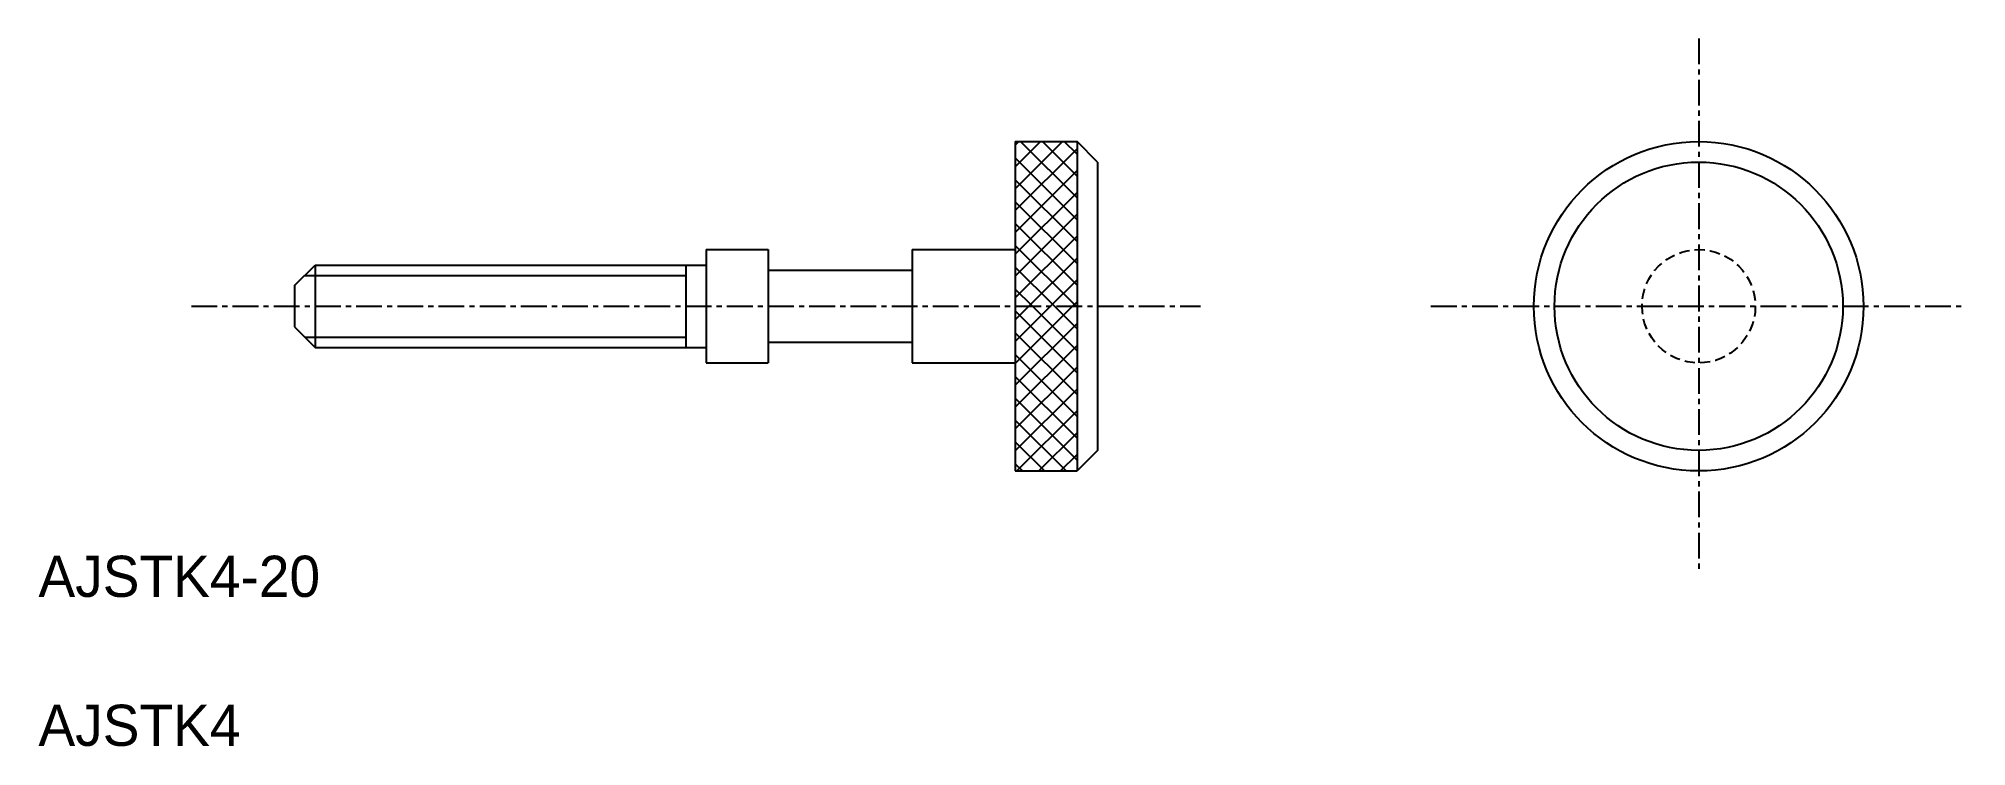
# Model space of a CAD drawing. Extents: x -1293.6 to -1200, y -112.2 to -77.8.
import ezdxf

# ---------------------------------------------------------------- set-up
doc = ezdxf.new("R2010")
doc.units = 0
doc.linetypes.add('CENTER', pattern=[2, 1.25, -0.25, 0.25, -0.25])
doc.linetypes.add('DASHED', pattern=[0.75, 0.5, -0.25])
doc.layers.get('0').update_dxf_attribs({"linetype": 'CONTINUOUS'})
doc.layers.add('CENTER', color=1, linetype='CENTER')

msp = doc.modelspace()

# ---------------------------------------------------------------- linework, layer by layer
at = {"color": 7, "linetype": 'CONTINUOUS'}
for p, q in [((-1246.22, -82.815), (-1246.22, -98.815)), ((-1246.22, -82.815), (-1243.22, -82.815)), ((-1246.22, -82.986), (-1246.048, -82.815)), ((-1246.22, -84.047), (-1244.987, -82.815)), ((-1246.22, -85.108), (-1243.927, -82.815)), ((-1246.22, -86.168), (-1243.22, -83.168)), ((-1243.22, -85.554), (-1245.959, -82.815)), ((-1243.22, -84.494), (-1244.898, -82.815)), ((-1243.22, -83.433), (-1243.838, -82.815)), ((-1242.22, -83.815), (-1243.22, -82.815)), ((-1243.22, -82.815), (-1243.22, -98.815)), ((-1243.22, -86.615), (-1246.22, -83.615)), ((-1246.22, -87.229), (-1243.22, -84.229)), ((-1242.22, -83.815), (-1242.22, -97.815)), ((-1243.22, -87.676), (-1246.22, -84.676)), ((-1246.22, -88.29), (-1243.22, -85.29)), ((-1243.22, -88.736), (-1246.22, -85.736)), ((-1246.22, -89.35), (-1243.22, -86.35)), ((-1243.22, -89.797), (-1246.22, -86.797)), ((-1246.22, -90.411), (-1243.22, -87.411)), ((-1243.262, -90.815), (-1246.22, -87.858)), ((-1281.22, -89.815), (-1280.22, -88.815)), ((-1280.22, -88.815), (-1261.22, -88.815)), ((-1280.22, -88.815), (-1280.22, -92.815)), ((-1262.22, -88.815), (-1262.22, -92.815)), ((-1261.22, -88.065), (-1261.22, -93.565)), ((-1261.22, -88.065), (-1258.22, -88.065)), ((-1258.22, -88.065), (-1258.22, -93.565)), ((-1251.22, -88.065), (-1251.22, -93.565)), ((-1251.22, -88.065), (-1246.22, -88.065)), ((-1244.323, -90.815), (-1246.22, -88.918)), ((-1245.563, -90.815), (-1243.22, -88.472)), ((-1281.22, -89.815), (-1281.22, -91.815)), ((-1258.22, -89.065), (-1251.22, -89.065)), ((-1244.502, -90.815), (-1243.22, -89.532)), ((-1245.384, -90.815), (-1246.22, -89.979)), ((-1243.442, -90.815), (-1243.22, -90.593)), ((-1246.22, -91.472), (-1245.563, -90.815)), ((-1246.22, -92.532), (-1244.502, -90.815)), ((-1246.22, -93.593), (-1243.442, -90.815)), ((-1243.22, -94.04), (-1246.22, -91.04)), ((-1246.22, -94.654), (-1243.22, -91.654)), ((-1243.22, -92.979), (-1245.384, -90.815)), ((-1243.22, -91.918), (-1244.323, -90.815)), ((-1243.22, -90.858), (-1243.262, -90.815)), ((-1281.22, -91.815), (-1280.22, -92.815)), ((-1258.22, -92.565), (-1251.22, -92.565)), ((-1243.22, -95.1), (-1246.22, -92.1)), ((-1280.22, -92.815), (-1261.22, -92.815)), ((-1261.22, -93.565), (-1258.22, -93.565)), ((-1251.22, -93.565), (-1246.22, -93.565)), ((-1246.22, -95.714), (-1243.22, -92.714)), ((-1243.22, -96.161), (-1246.22, -93.161)), ((-1246.22, -96.775), (-1243.22, -93.775)), ((-1243.22, -97.222), (-1246.22, -94.222)), ((-1246.22, -97.836), (-1243.22, -94.836)), ((-1243.22, -98.282), (-1246.22, -95.282)), ((-1243.748, -98.815), (-1246.22, -96.343)), ((-1246.138, -98.815), (-1243.22, -95.896)), ((-1245.078, -98.815), (-1243.22, -96.957)), ((-1244.808, -98.815), (-1246.22, -97.404)), ((-1244.017, -98.815), (-1243.22, -98.018)), ((-1242.22, -97.815), (-1243.22, -98.815)), ((-1245.869, -98.815), (-1246.22, -98.464)), ((-1246.22, -98.815), (-1243.22, -98.815))]:
    msp.add_line(p, q, dxfattribs=at)
at = {"color": 3, "linetype": 'CONTINUOUS'}
for p, q in [((-1280.72, -89.315), (-1262.22, -89.315)), ((-1280.72, -92.315), (-1262.22, -92.315))]:
    msp.add_line(p, q, dxfattribs=at)
at = {"color": 7, "linetype": 'CONTINUOUS'}
for radius in [8, 7]:
    msp.add_circle((-1213.038, -90.815), radius, dxfattribs=at)
at = {"color": 3, "linetype": 'DASHED'}
msp.add_circle((-1213.038, -90.815), 2.75, dxfattribs=at)
at = {"layer": 'CENTER', "color": 1, "linetype": 'CENTER'}
for p, q in [((-1213.038, -77.815), (-1213.038, -103.815)), ((-1286.22, -90.815), (-1237.22, -90.815)), ((-1226.038, -90.815), (-1200.038, -90.815))]:
    msp.add_line(p, q, dxfattribs=at)

# ---------------------------------------------------------------- texts
at = {"color": 7, "linetype": 'CONTINUOUS'}
for s, p in [('AJSTK4-20', (-1293.647, -104.929)), ('AJSTK4', (-1293.647, -112.163))]:
    msp.add_text(s, height=2, dxfattribs=at).set_placement(p)

doc.saveas('drawing.dxf')
